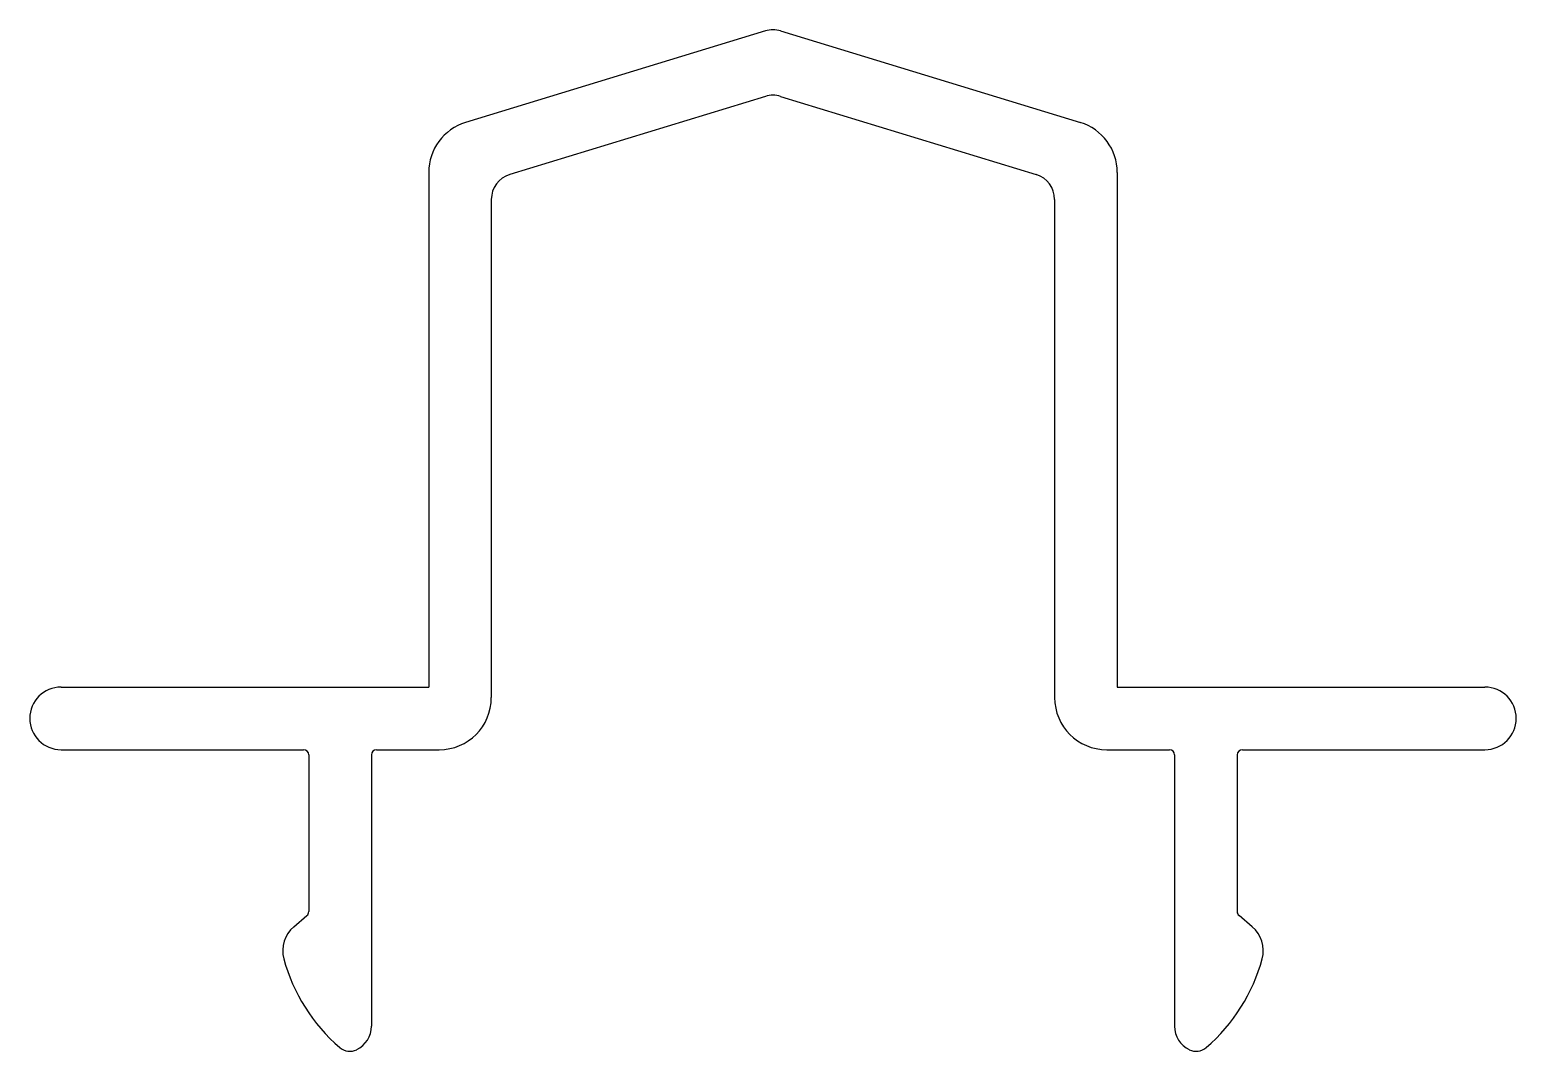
# Model space of a CAD drawing. Extents: x 869 to 897.5, y 608 to 627.6.
import ezdxf

# ---------------------------------------------------------------- set-up
doc = ezdxf.new("R2010")
doc.units = 0
doc.layers.get('0').update_dxf_attribs({"linetype": 'CONTINUOUS'})

msp = doc.modelspace()

# ---------------------------------------------------------------- linework, layer by layer
at = {"color": 0}
for p, q in [((883.119, 627.577), (877.373, 625.82)), ((883.411, 627.577), (889.158, 625.82)), ((883.119, 626.322), (878.219, 624.824)), ((883.411, 626.322), (888.311, 624.824)), ((876.665, 624.864), (876.665, 614.999)), ((889.865, 624.864), (889.865, 614.999)), ((877.865, 624.346), (877.865, 614.799)), ((888.665, 624.346), (888.665, 614.799)), ((869.615, 614.999), (876.665, 614.999)), ((889.865, 614.999), (896.915, 614.999)), ((869.615, 613.799), (874.265, 613.799)), ((874.365, 613.699), (874.365, 610.695)), ((875.565, 613.699), (875.565, 608.499)), ((875.665, 613.799), (876.865, 613.799)), ((889.665, 613.799), (890.865, 613.799)), ((890.965, 613.699), (890.965, 608.499)), ((892.165, 613.699), (892.165, 610.695)), ((892.265, 613.799), (896.915, 613.799)), ((874.078, 610.407), (874.33, 610.619)), ((892.452, 610.407), (892.201, 610.619))]:
    msp.add_line(p, q, dxfattribs=at)
for centre, radius, start, end in [((883.265, 627.099), 0.5, 73, 107), ((883.265, 625.844), 0.5, 73, 107), ((877.665, 624.864), 1, 107, 180), ((888.865, 624.864), 1, 0, 73), ((878.365, 624.346), 0.5, 107, 180), ((888.165, 624.346), 0.5, 0, 73), ((869.615, 614.399), 0.6, 90, 270), ((876.865, 614.799), 1, 270, 0), ((889.665, 614.799), 1, 180, 270), ((896.915, 614.399), 0.6, 270, 90), ((874.265, 613.699), 0.1, 0, 90), ((875.665, 613.699), 0.1, 90, 180), ((890.865, 613.699), 0.1, 0, 90), ((892.265, 613.699), 0.1, 90, 180), ((874.265, 610.695), 0.1, 310.1424, 0), ((892.265, 610.695), 0.1, 180, 229.8576), ((874.465, 609.948), 0.6, 130.1424, 195.0593), ((892.065, 609.948), 0.6, 344.9407, 49.8576), ((877.176, 610.678), 3.407, 195.0593, 229.3904), ((889.355, 610.678), 3.407, 310.6096, 344.9407), ((875.065, 608.499), 0.5, 296.1437, 0), ((891.465, 608.499), 0.5, 180, 243.8563), ((875.153, 608.319), 0.3, 229.3904, 296.1437), ((891.377, 608.319), 0.3, 243.8563, 310.6096)]:
    msp.add_arc(centre, radius, start, end, dxfattribs=at)

doc.saveas('drawing.dxf')
